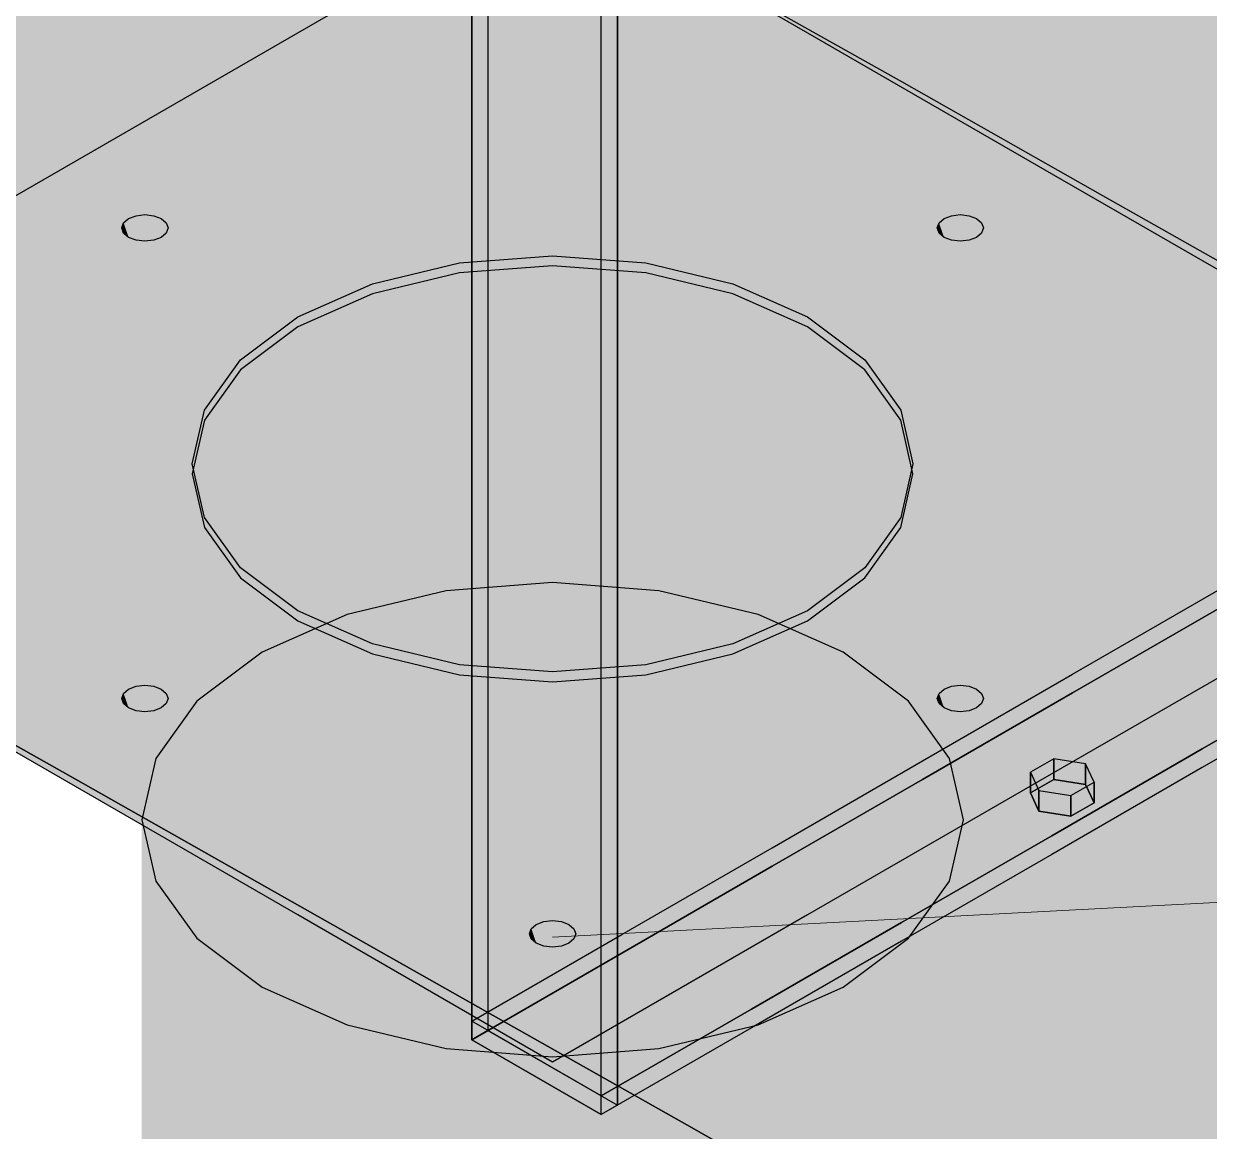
# Model space of a CAD drawing. Header units: metres. Extents: x 0 to 24.2, y -20 to 5.6.
# Drawn here: x 11.2007 to 11.4021, y 1.4119 to 1.6002 of the extents above; entities that cross this region are included whole.
import ezdxf

# ---------------------------------------------------------------- set-up
doc = ezdxf.new("R2010")
doc.units = ezdxf.units.M
doc.header["$LTSCALE"] = 0.25
doc.layers.add('ISO-ARISTAS', color=8, linetype='CONTINUOUS')
doc.layers.add('ISO-CONCRETO-SUP', color=254, linetype='CONTINUOUS', true_color=0xe8e8e8)
doc.layers.add('LLAMADAS', color=30, linetype='CONTINUOUS', lineweight=18)

msp = doc.modelspace()

# ---------------------------------------------------------------- linework, layer by layer
at = {"layer": 'ISO-ARISTAS', "color": 250}
for p, q in [((11.27955, 1.62847), (11.27955, 1.59999)), ((11.27955, 1.62847), (11.27955, 1.59999)), ((11.2768, 1.5984), (11.2768, 1.62688)), ((11.2768, 1.62688), (11.2768, 1.5984)), ((11.24725, 1.59871), (11.29055, 1.62371)), ((11.29055, 1.62371), (11.33385, 1.59871)), ((11.2988, 1.5857), (11.2988, 1.61418)), ((11.2988, 1.5857), (11.2988, 1.61418)), ((11.30155, 1.58729), (11.30155, 1.61577)), ((11.30155, 1.61577), (11.30155, 1.58729)), ((11.31562, 1.60973), (11.34981, 1.59039)), ((11.31562, 1.60973), (11.34981, 1.59039)), ((11.27955, 1.59999), (11.27955, 1.5715)), ((11.27955, 1.59999), (11.27955, 1.5715)), ((11.20395, 1.57371), (11.24725, 1.59871)), ((11.2768, 1.56992), (11.2768, 1.5984)), ((11.2768, 1.5984), (11.2768, 1.56992)), ((11.33385, 1.59871), (11.37715, 1.57371)), ((11.34981, 1.59039), (11.38399, 1.57104)), ((11.34981, 1.59039), (11.38399, 1.57104)), ((11.2988, 1.55722), (11.2988, 1.5857)), ((11.2988, 1.55722), (11.2988, 1.5857)), ((11.30155, 1.5588), (11.30155, 1.58729)), ((11.30155, 1.58729), (11.30155, 1.5588)), ((11.16065, 1.54871), (11.20395, 1.57371)), ((11.37715, 1.57371), (11.42046, 1.54871)), ((11.27955, 1.5715), (11.27955, 1.54302)), ((11.27955, 1.5715), (11.27955, 1.54302)), ((11.2768, 1.54143), (11.2768, 1.56992)), ((11.2768, 1.56992), (11.2768, 1.54143)), ((11.38399, 1.57104), (11.41818, 1.5517)), ((11.38399, 1.57104), (11.41818, 1.5517)), ((11.2185, 1.56711), (11.21977, 1.5676)), ((11.21977, 1.5676), (11.22127, 1.56778)), ((11.22127, 1.56778), (11.22277, 1.5676)), ((11.22277, 1.5676), (11.22404, 1.56711)), ((11.35706, 1.56711), (11.35833, 1.5676)), ((11.35833, 1.5676), (11.35983, 1.56778)), ((11.35983, 1.56778), (11.36133, 1.5676)), ((11.36133, 1.5676), (11.3626, 1.56711)), ((11.21735, 1.56551), (11.21765, 1.56638)), ((11.21765, 1.56465), (11.21735, 1.56551)), ((11.21765, 1.56638), (11.2185, 1.56711)), ((11.22404, 1.56711), (11.22489, 1.56638)), ((11.22489, 1.56638), (11.22519, 1.56551)), ((11.22519, 1.56551), (11.22489, 1.56465)), ((11.35591, 1.56551), (11.35621, 1.56638)), ((11.35621, 1.56465), (11.35591, 1.56551)), ((11.35621, 1.56638), (11.35706, 1.56711)), ((11.3626, 1.56711), (11.36345, 1.56638)), ((11.36345, 1.56638), (11.36375, 1.56551)), ((11.36375, 1.56551), (11.36345, 1.56465)), ((11.2185, 1.56391), (11.21765, 1.56465)), ((11.21977, 1.56342), (11.2185, 1.56391)), ((11.22404, 1.56391), (11.22277, 1.56342)), ((11.22489, 1.56465), (11.22404, 1.56391)), ((11.35706, 1.56391), (11.35621, 1.56465)), ((11.35833, 1.56342), (11.35706, 1.56391)), ((11.3626, 1.56391), (11.36133, 1.56342)), ((11.36345, 1.56465), (11.3626, 1.56391)), ((11.22127, 1.56325), (11.21977, 1.56342)), ((11.22277, 1.56342), (11.22127, 1.56325)), ((11.35983, 1.56325), (11.35833, 1.56342)), ((11.36133, 1.56342), (11.35983, 1.56325)), ((11.25993, 1.55603), (11.2747, 1.55956)), ((11.2747, 1.55956), (11.29055, 1.56077)), ((11.29055, 1.56077), (11.3064, 1.55956)), ((11.3064, 1.55956), (11.32117, 1.55603)), ((11.2747, 1.55786), (11.25993, 1.55433)), ((11.29055, 1.55907), (11.2747, 1.55786)), ((11.3064, 1.55786), (11.29055, 1.55907)), ((11.30155, 1.53032), (11.30155, 1.5588)), ((11.30155, 1.5588), (11.30155, 1.53032)), ((11.32117, 1.55433), (11.3064, 1.55786)), ((11.24725, 1.55041), (11.25993, 1.55603)), ((11.2988, 1.52873), (11.2988, 1.55722)), ((11.2988, 1.52873), (11.2988, 1.55722)), ((11.32117, 1.55603), (11.33385, 1.55041)), ((11.25993, 1.55433), (11.24725, 1.54871)), ((11.33385, 1.54871), (11.32117, 1.55433)), ((11.23752, 1.54309), (11.24725, 1.55041)), ((11.33385, 1.55041), (11.34358, 1.54309)), ((11.24725, 1.54871), (11.23752, 1.54139)), ((11.34358, 1.54139), (11.33385, 1.54871)), ((11.2314, 1.53456), (11.23752, 1.54309)), ((11.23752, 1.54139), (11.2314, 1.53286)), ((11.2768, 1.51295), (11.2768, 1.54143)), ((11.2768, 1.54143), (11.2768, 1.51295)), ((11.27955, 1.54302), (11.27955, 1.51454)), ((11.27955, 1.54302), (11.27955, 1.51454)), ((11.34358, 1.54309), (11.3497, 1.53456)), ((11.3497, 1.53286), (11.34358, 1.54139)), ((11.22931, 1.52541), (11.2314, 1.53456)), ((11.3497, 1.53456), (11.35179, 1.52541)), ((11.2314, 1.53286), (11.22931, 1.52371)), ((11.35179, 1.52371), (11.3497, 1.53286)), ((11.30155, 1.50184), (11.30155, 1.53032)), ((11.30155, 1.53032), (11.30155, 1.50184)), ((11.2988, 1.50025), (11.2988, 1.52873)), ((11.2988, 1.50025), (11.2988, 1.52873)), ((11.2314, 1.51626), (11.22931, 1.52541)), ((11.35179, 1.52541), (11.3497, 1.51626)), ((11.22931, 1.52371), (11.2314, 1.51456)), ((11.3497, 1.51456), (11.35179, 1.52371)), ((11.23752, 1.50773), (11.2314, 1.51626)), ((11.3497, 1.51626), (11.34358, 1.50773)), ((11.2314, 1.51456), (11.23752, 1.50603)), ((11.27955, 1.51454), (11.27955, 1.48605)), ((11.27955, 1.51454), (11.27955, 1.48605)), ((11.34358, 1.50603), (11.3497, 1.51456)), ((11.2768, 1.48447), (11.2768, 1.51295)), ((11.2768, 1.51295), (11.2768, 1.48447)), ((11.24725, 1.50041), (11.23752, 1.50773)), ((11.34358, 1.50773), (11.33385, 1.50041)), ((11.23752, 1.50603), (11.24725, 1.49871)), ((11.29055, 1.50522), (11.27248, 1.50384)), ((11.29055, 1.50522), (11.27248, 1.50384)), ((11.30862, 1.50384), (11.29055, 1.50522)), ((11.30862, 1.50384), (11.29055, 1.50522)), ((11.33385, 1.49871), (11.34358, 1.50603)), ((11.27248, 1.50384), (11.25565, 1.49982)), ((11.27248, 1.50384), (11.25565, 1.49982)), ((11.32546, 1.49982), (11.30862, 1.50384)), ((11.32546, 1.49982), (11.30862, 1.50384)), ((11.37892, 1.48963), (11.40445, 1.50437)), ((11.37892, 1.48963), (11.40445, 1.50437)), ((11.30155, 1.47335), (11.30155, 1.50184)), ((11.30155, 1.50184), (11.30155, 1.47335)), ((11.40445, 1.5012), (11.37892, 1.48646)), ((11.37892, 1.48646), (11.40445, 1.5012)), ((11.25565, 1.49982), (11.24119, 1.49341)), ((11.25565, 1.49982), (11.24119, 1.49341)), ((11.25993, 1.49479), (11.24725, 1.50041)), ((11.2988, 1.47177), (11.2988, 1.50025)), ((11.2988, 1.47177), (11.2988, 1.50025)), ((11.33385, 1.50041), (11.32117, 1.49479)), ((11.33992, 1.49341), (11.32546, 1.49982)), ((11.33992, 1.49341), (11.32546, 1.49982)), ((11.20395, 1.47371), (11.16065, 1.49871)), ((11.24725, 1.49871), (11.25993, 1.49309)), ((11.32117, 1.49309), (11.33385, 1.49871)), ((11.42046, 1.49871), (11.37715, 1.47371)), ((11.24119, 1.49341), (11.23009, 1.48507)), ((11.24119, 1.49341), (11.23009, 1.48507)), ((11.2747, 1.49126), (11.25993, 1.49479)), ((11.25993, 1.49309), (11.2747, 1.48956)), ((11.32117, 1.49479), (11.3064, 1.49126)), ((11.3064, 1.48956), (11.32117, 1.49309)), ((11.35101, 1.48507), (11.33992, 1.49341)), ((11.35101, 1.48507), (11.33992, 1.49341)), ((11.29055, 1.49006), (11.2747, 1.49126)), ((11.3064, 1.49126), (11.29055, 1.49006)), ((11.42645, 1.49167), (11.40092, 1.47693)), ((11.40092, 1.47693), (11.42645, 1.49167)), ((11.21079, 1.47104), (11.1766, 1.49039)), ((11.1766, 1.49039), (11.21079, 1.47104)), ((11.2747, 1.48956), (11.29055, 1.48836)), ((11.29055, 1.48836), (11.3064, 1.48956)), ((11.35339, 1.47489), (11.37892, 1.48963)), ((11.35339, 1.47489), (11.37892, 1.48963)), ((11.21765, 1.48638), (11.2185, 1.48711)), ((11.2185, 1.48711), (11.21977, 1.4876)), ((11.21977, 1.4876), (11.22127, 1.48778)), ((11.22127, 1.48778), (11.22277, 1.4876)), ((11.22277, 1.4876), (11.22404, 1.48711)), ((11.22404, 1.48711), (11.22489, 1.48638)), ((11.35621, 1.48638), (11.35706, 1.48711)), ((11.35706, 1.48711), (11.35833, 1.4876)), ((11.35833, 1.4876), (11.35983, 1.48778)), ((11.35983, 1.48778), (11.36133, 1.4876)), ((11.36133, 1.4876), (11.3626, 1.48711)), ((11.3626, 1.48711), (11.36345, 1.48638)), ((11.42645, 1.4885), (11.40092, 1.47376)), ((11.42645, 1.4885), (11.40092, 1.47376)), ((11.21735, 1.48551), (11.21765, 1.48638)), ((11.21765, 1.48465), (11.21735, 1.48551)), ((11.23009, 1.48507), (11.22312, 1.47534)), ((11.23009, 1.48507), (11.22312, 1.47534)), ((11.22489, 1.48638), (11.22519, 1.48551)), ((11.22519, 1.48551), (11.22489, 1.48465)), ((11.27955, 1.48605), (11.27955, 1.45757)), ((11.27955, 1.48605), (11.27955, 1.45757)), ((11.35798, 1.47534), (11.35101, 1.48507)), ((11.35798, 1.47534), (11.35101, 1.48507)), ((11.37892, 1.48646), (11.35339, 1.47172)), ((11.35339, 1.47172), (11.37892, 1.48646)), ((11.35591, 1.48551), (11.35621, 1.48638)), ((11.35621, 1.48465), (11.35591, 1.48551)), ((11.36345, 1.48638), (11.36375, 1.48551)), ((11.36375, 1.48551), (11.36345, 1.48465)), ((11.2185, 1.48391), (11.21765, 1.48465)), ((11.21977, 1.48342), (11.2185, 1.48391)), ((11.22127, 1.48325), (11.21977, 1.48342)), ((11.22277, 1.48342), (11.22127, 1.48325)), ((11.22404, 1.48391), (11.22277, 1.48342)), ((11.22489, 1.48465), (11.22404, 1.48391)), ((11.2768, 1.45598), (11.2768, 1.48447)), ((11.2768, 1.48447), (11.2768, 1.45598)), ((11.35706, 1.48391), (11.35621, 1.48465)), ((11.35833, 1.48342), (11.35706, 1.48391)), ((11.35983, 1.48325), (11.35833, 1.48342)), ((11.36133, 1.48342), (11.35983, 1.48325)), ((11.3626, 1.48391), (11.36133, 1.48342)), ((11.36345, 1.48465), (11.3626, 1.48391)), ((11.40092, 1.47693), (11.37539, 1.46219)), ((11.37539, 1.46219), (11.40092, 1.47693)), ((11.22312, 1.47534), (11.22074, 1.46491)), ((11.22312, 1.47534), (11.22074, 1.46491)), ((11.32786, 1.46015), (11.35339, 1.47489)), ((11.32786, 1.46015), (11.35339, 1.47489)), ((11.36036, 1.46491), (11.35798, 1.47534)), ((11.36036, 1.46491), (11.35798, 1.47534)), ((11.37571, 1.47525), (11.37176, 1.47297)), ((11.37571, 1.47525), (11.37176, 1.47297)), ((11.3811, 1.47442), (11.37571, 1.47525)), ((11.37571, 1.47525), (11.37571, 1.47175)), ((11.37571, 1.47175), (11.37571, 1.47525)), ((11.3811, 1.47442), (11.37571, 1.47525)), ((11.24725, 1.44871), (11.20395, 1.47371)), ((11.30155, 1.44487), (11.30155, 1.47335)), ((11.30155, 1.47335), (11.30155, 1.44487)), ((11.37715, 1.47371), (11.33385, 1.44871)), ((11.37176, 1.47297), (11.37176, 1.46947)), ((11.37176, 1.47297), (11.3732, 1.46986)), ((11.37176, 1.46947), (11.37176, 1.47297)), ((11.37176, 1.47297), (11.3732, 1.46986)), ((11.40092, 1.47376), (11.37539, 1.45902)), ((11.40092, 1.47376), (11.37539, 1.45902)), ((11.3811, 1.47092), (11.3811, 1.47442)), ((11.38255, 1.4713), (11.3811, 1.47442)), ((11.3811, 1.47442), (11.3811, 1.47092)), ((11.38255, 1.4713), (11.3811, 1.47442)), ((11.24497, 1.4517), (11.21079, 1.47104)), ((11.21079, 1.47104), (11.24497, 1.4517)), ((11.2988, 1.44328), (11.2988, 1.47177)), ((11.2988, 1.44328), (11.2988, 1.47177)), ((11.35339, 1.47172), (11.32786, 1.45698)), ((11.32786, 1.45698), (11.35339, 1.47172)), ((11.37176, 1.46947), (11.37571, 1.47175)), ((11.37571, 1.47175), (11.37176, 1.46947)), ((11.37571, 1.47175), (11.3811, 1.47092)), ((11.3811, 1.47092), (11.37571, 1.47175)), ((11.3786, 1.46902), (11.38255, 1.4713)), ((11.3786, 1.46902), (11.38255, 1.4713)), ((11.38255, 1.4678), (11.3811, 1.47092)), ((11.3811, 1.47092), (11.38255, 1.4678)), ((11.38255, 1.4678), (11.38255, 1.4713)), ((11.38255, 1.4713), (11.38255, 1.4678)), ((11.37176, 1.46947), (11.3732, 1.46636)), ((11.3732, 1.46636), (11.37176, 1.46947)), ((11.3732, 1.46986), (11.3732, 1.46636)), ((11.3732, 1.46986), (11.3786, 1.46902)), ((11.3732, 1.46986), (11.3786, 1.46902)), ((11.3732, 1.46636), (11.3732, 1.46986)), ((11.3786, 1.46552), (11.3786, 1.46902)), ((11.3786, 1.46902), (11.3786, 1.46552)), ((11.3786, 1.46552), (11.38255, 1.4678)), ((11.38255, 1.4678), (11.3786, 1.46552)), ((11.22074, 1.46491), (11.22312, 1.45448)), ((11.22074, 1.46491), (11.22312, 1.45448)), ((11.35798, 1.45448), (11.36036, 1.46491)), ((11.35798, 1.45448), (11.36036, 1.46491)), ((11.3732, 1.46636), (11.3786, 1.46552)), ((11.3786, 1.46552), (11.3732, 1.46636)), ((11.37539, 1.46219), (11.34986, 1.44745)), ((11.34986, 1.44745), (11.37539, 1.46219)), ((11.30233, 1.44541), (11.32786, 1.46015)), ((11.30233, 1.44541), (11.32786, 1.46015)), ((11.37539, 1.45902), (11.34986, 1.44428)), ((11.37539, 1.45902), (11.34986, 1.44428)), ((11.27955, 1.45757), (11.27955, 1.42909)), ((11.27955, 1.45757), (11.27955, 1.42909)), ((11.32786, 1.45698), (11.30233, 1.44224)), ((11.30233, 1.44224), (11.32786, 1.45698)), ((11.2768, 1.4275), (11.2768, 1.45598)), ((11.2768, 1.45598), (11.2768, 1.4275)), ((11.22312, 1.45448), (11.23009, 1.44476)), ((11.22312, 1.45448), (11.23009, 1.44476)), ((11.35101, 1.44476), (11.35798, 1.45448)), ((11.35101, 1.44476), (11.35798, 1.45448)), ((11.27916, 1.43236), (11.24497, 1.4517)), ((11.24497, 1.4517), (11.27916, 1.43236)), ((11.29055, 1.42371), (11.24725, 1.44871)), ((11.33385, 1.44871), (11.29055, 1.42371)), ((11.28693, 1.44638), (11.28778, 1.44711)), ((11.28778, 1.44711), (11.28905, 1.4476)), ((11.28905, 1.4476), (11.29055, 1.44778)), ((11.29055, 1.44778), (11.29205, 1.4476)), ((11.29205, 1.4476), (11.29332, 1.44711)), ((11.29332, 1.44711), (11.29417, 1.44638)), ((11.34986, 1.44745), (11.32433, 1.43271)), ((11.32433, 1.43271), (11.34986, 1.44745)), ((11.23009, 1.44476), (11.24119, 1.43641)), ((11.23009, 1.44476), (11.24119, 1.43641)), ((11.2768, 1.43068), (11.30233, 1.44541)), ((11.2768, 1.43068), (11.30233, 1.44541)), ((11.28663, 1.44551), (11.28693, 1.44638)), ((11.28693, 1.44465), (11.28663, 1.44551)), ((11.28778, 1.44391), (11.28693, 1.44465)), ((11.29417, 1.44465), (11.29332, 1.44391)), ((11.29417, 1.44638), (11.29447, 1.44551)), ((11.29447, 1.44551), (11.29417, 1.44465)), ((11.30155, 1.41639), (11.30155, 1.44487)), ((11.30155, 1.44487), (11.30155, 1.41639)), ((11.33992, 1.43641), (11.35101, 1.44476)), ((11.33992, 1.43641), (11.35101, 1.44476)), ((11.28905, 1.44342), (11.28778, 1.44391)), ((11.29055, 1.44325), (11.28905, 1.44342)), ((11.29205, 1.44342), (11.29055, 1.44325)), ((11.29332, 1.44391), (11.29205, 1.44342)), ((11.2988, 1.4148), (11.2988, 1.44328)), ((11.2988, 1.4148), (11.2988, 1.44328)), ((11.34986, 1.44428), (11.32433, 1.42954)), ((11.34986, 1.44428), (11.32433, 1.42954)), ((11.30233, 1.44224), (11.2768, 1.4275)), ((11.2768, 1.4275), (11.30233, 1.44224)), ((11.24119, 1.43641), (11.25565, 1.43001)), ((11.24119, 1.43641), (11.25565, 1.43001)), ((11.32546, 1.43001), (11.33992, 1.43641)), ((11.32546, 1.43001), (11.33992, 1.43641)), ((11.32433, 1.43271), (11.2988, 1.41798)), ((11.2988, 1.41798), (11.32433, 1.43271)), ((11.2768, 1.4275), (11.2768, 1.43068)), ((11.2988, 1.41798), (11.2768, 1.43068)), ((11.2988, 1.41798), (11.2768, 1.43068)), ((11.2768, 1.43068), (11.2768, 1.4275)), ((11.31334, 1.41302), (11.27916, 1.43236)), ((11.27916, 1.43236), (11.31334, 1.41302)), ((11.25565, 1.43001), (11.27248, 1.42598)), ((11.25565, 1.43001), (11.27248, 1.42598)), ((11.2768, 1.4275), (11.27955, 1.42909)), ((11.27955, 1.42909), (11.2768, 1.4275)), ((11.27955, 1.42909), (11.30155, 1.41639)), ((11.27955, 1.42909), (11.30155, 1.41639)), ((11.32433, 1.42954), (11.2988, 1.4148)), ((11.32433, 1.42954), (11.2988, 1.4148)), ((11.30862, 1.42598), (11.32546, 1.43001)), ((11.30862, 1.42598), (11.32546, 1.43001)), ((11.2988, 1.4148), (11.2768, 1.4275)), ((11.2768, 1.4275), (11.2988, 1.4148)), ((11.2988, 1.4148), (11.2768, 1.4275)), ((11.2768, 1.4275), (11.2988, 1.4148)), ((11.27248, 1.42598), (11.29055, 1.42461)), ((11.27248, 1.42598), (11.29055, 1.42461)), ((11.29055, 1.42461), (11.30862, 1.42598)), ((11.29055, 1.42461), (11.30862, 1.42598)), ((11.2988, 1.4148), (11.2988, 1.41798)), ((11.2988, 1.4148), (11.2988, 1.41798)), ((11.30155, 1.41639), (11.2988, 1.4148)), ((11.30155, 1.41639), (11.2988, 1.4148)), ((11.34753, 1.39368), (11.31334, 1.41302)), ((11.31334, 1.41302), (11.34753, 1.39368))]:
    msp.add_line(p, q, dxfattribs=at)
at = {"layer": 'ISO-CONCRETO-SUP', "true_color": 0xa2a7af}
for points in [[(11.21079, 1.6139), (11.24497, 1.59456), (11.21079, 1.64962), (11.24497, 1.63027)], [(11.27916, 1.61093), (11.31334, 1.59159), (11.27916, 1.64665), (11.31334, 1.6273)], [(11.31562, 1.60973), (11.34981, 1.59039), (11.31562, 1.64723), (11.34981, 1.62789)], [(11.38399, 1.60854), (11.41818, 1.5892), (11.38399, 1.64604), (11.41818, 1.6267)], [(11.34753, 1.60796), (11.38171, 1.58862), (11.34753, 1.64368), (11.38171, 1.62433)], [(11.1766, 1.59753), (11.21079, 1.57819), (11.1766, 1.63324), (11.21079, 1.6139)], [(11.24497, 1.59456), (11.27916, 1.57522), (11.24497, 1.63027), (11.27916, 1.61093)], [(11.31334, 1.59159), (11.34753, 1.57225), (11.31334, 1.6273), (11.34753, 1.60796)], [(11.34981, 1.59039), (11.38399, 1.57104), (11.34981, 1.62789), (11.38399, 1.60854)], [(11.38171, 1.58862), (11.4159, 1.56928), (11.38171, 1.62433), (11.4159, 1.60499)], [(11.21079, 1.57819), (11.24497, 1.55884), (11.21079, 1.6139), (11.24497, 1.59456)], [(11.27916, 1.57522), (11.31334, 1.55587), (11.27916, 1.61093), (11.31334, 1.59159)], [(11.34753, 1.57225), (11.38171, 1.5529), (11.34753, 1.60796), (11.38171, 1.58862)], [(11.38399, 1.57104), (11.41818, 1.5517), (11.38399, 1.60854), (11.41818, 1.5892)], [(11.1766, 1.56181), (11.21079, 1.54247), (11.1766, 1.59753), (11.21079, 1.57819)], [(11.24497, 1.55884), (11.27916, 1.5395), (11.24497, 1.59456), (11.27916, 1.57522)], [(11.31334, 1.55587), (11.34753, 1.53653), (11.31334, 1.59159), (11.34753, 1.57225)], [(11.38171, 1.5529), (11.4159, 1.53356), (11.38171, 1.58862), (11.4159, 1.56928)], [(11.21079, 1.54247), (11.24497, 1.52313), (11.21079, 1.57819), (11.24497, 1.55884)], [(11.27916, 1.5395), (11.31334, 1.52016), (11.27916, 1.57522), (11.31334, 1.55587)], [(11.34753, 1.53653), (11.38171, 1.51719), (11.34753, 1.57225), (11.38171, 1.5529)], [(11.1766, 1.5261), (11.21079, 1.50676), (11.1766, 1.56181), (11.21079, 1.54247)], [(11.24497, 1.52313), (11.27916, 1.50379), (11.24497, 1.55884), (11.27916, 1.5395)], [(11.31334, 1.52016), (11.34753, 1.50082), (11.31334, 1.55587), (11.34753, 1.53653)], [(11.38171, 1.51719), (11.4159, 1.49785), (11.38171, 1.5529), (11.4159, 1.53356)], [(11.21079, 1.50676), (11.24497, 1.48742), (11.21079, 1.54247), (11.24497, 1.52313)], [(11.27916, 1.50379), (11.31334, 1.48445), (11.27916, 1.5395), (11.31334, 1.52016)], [(11.34753, 1.50082), (11.38171, 1.48148), (11.34753, 1.53653), (11.38171, 1.51719)], [(11.1766, 1.49039), (11.21079, 1.47104), (11.1766, 1.5261), (11.21079, 1.50676)], [(11.24497, 1.48742), (11.27916, 1.46807), (11.24497, 1.52313), (11.27916, 1.50379)], [(11.31334, 1.48445), (11.34753, 1.4651), (11.31334, 1.52016), (11.34753, 1.50082)], [(11.38171, 1.48148), (11.4159, 1.46213), (11.38171, 1.51719), (11.4159, 1.49785)], [(11.21079, 1.47104), (11.24497, 1.4517), (11.21079, 1.50676), (11.24497, 1.48742)], [(11.27916, 1.46807), (11.31334, 1.44873), (11.27916, 1.50379), (11.31334, 1.48445)], [(11.34753, 1.4651), (11.38171, 1.44576), (11.34753, 1.50082), (11.38171, 1.48148)], [(11.24497, 1.4517), (11.27916, 1.43236), (11.24497, 1.48742), (11.27916, 1.46807)], [(11.31334, 1.44873), (11.34753, 1.42939), (11.31334, 1.48445), (11.34753, 1.4651)], [(11.38171, 1.44576), (11.4159, 1.42642), (11.38171, 1.48148), (11.4159, 1.46213)], [(11.27916, 1.43236), (11.31334, 1.41302), (11.27916, 1.46807), (11.31334, 1.44873)], [(11.34753, 1.42939), (11.38171, 1.41005), (11.34753, 1.4651), (11.38171, 1.44576)], [(11.31334, 1.41302), (11.34753, 1.39368), (11.31334, 1.44873), (11.34753, 1.42939)], [(11.38171, 1.41005), (11.4159, 1.39071), (11.38171, 1.44576), (11.4159, 1.42642)], [(11.34753, 1.39368), (11.38171, 1.37433), (11.34753, 1.42939), (11.38171, 1.41005)]]:
    msp.add_solid(points, dxfattribs=at)
at = {"layer": 'ISO-CONCRETO-SUP', "true_color": 0xb3b9c1}
for points in [[(11.21261, 1.62841), (11.24679, 1.60907), (11.17797, 1.60841), (11.21215, 1.58907)], [(11.28144, 1.62907), (11.31562, 1.60973), (11.24679, 1.60907), (11.28098, 1.58973)], [(11.17797, 1.60841), (11.21215, 1.58907), (11.14333, 1.58841), (11.17751, 1.56907)], [(11.24679, 1.60907), (11.28098, 1.58973), (11.21215, 1.58907), (11.24634, 1.56973)], [(11.31562, 1.60973), (11.34981, 1.59039), (11.28098, 1.58973), (11.31516, 1.57039)], [(11.28098, 1.58973), (11.31516, 1.57039), (11.24634, 1.56973), (11.28052, 1.55039)], [(11.34981, 1.59039), (11.38399, 1.57104), (11.31516, 1.57039), (11.34935, 1.55104)], [(11.21215, 1.58907), (11.24634, 1.56973), (11.17751, 1.56907), (11.2117, 1.54973)], [(11.24634, 1.56973), (11.28052, 1.55039), (11.2117, 1.54973), (11.24588, 1.53039)], [(11.31516, 1.57039), (11.34935, 1.55104), (11.28052, 1.55039), (11.31471, 1.53104)], [(11.38399, 1.57104), (11.41818, 1.5517), (11.34935, 1.55104), (11.38354, 1.5317)], [(11.17751, 1.56907), (11.2117, 1.54973), (11.14287, 1.54907), (11.17706, 1.52973)], [(11.41818, 1.5517), (11.45236, 1.53236), (11.38354, 1.5317), (11.41772, 1.51236)], [(11.2117, 1.54973), (11.24588, 1.53039), (11.17706, 1.52973), (11.21124, 1.51039)], [(11.28052, 1.55039), (11.31471, 1.53104), (11.24588, 1.53039), (11.28007, 1.51104)], [(11.34935, 1.55104), (11.38354, 1.5317), (11.31471, 1.53104), (11.34889, 1.5117)], [(11.38354, 1.5317), (11.41772, 1.51236), (11.34889, 1.5117), (11.38308, 1.49236)], [(11.17706, 1.52973), (11.21124, 1.51039), (11.14242, 1.50973), (11.1766, 1.49039)], [(11.24588, 1.53039), (11.28007, 1.51104), (11.21124, 1.51039), (11.24543, 1.49104)], [(11.31471, 1.53104), (11.34889, 1.5117), (11.28007, 1.51104), (11.31425, 1.4917)], [(11.28007, 1.51104), (11.31425, 1.4917), (11.24543, 1.49104), (11.27961, 1.4717)], [(11.34889, 1.5117), (11.38308, 1.49236), (11.31425, 1.4917), (11.34844, 1.47236)], [(11.41772, 1.51236), (11.45191, 1.49302), (11.38308, 1.49236), (11.41726, 1.47302)], [(11.21124, 1.51039), (11.24543, 1.49104), (11.1766, 1.49039), (11.21079, 1.47104)], [(11.24543, 1.49104), (11.27961, 1.4717), (11.21079, 1.47104), (11.24497, 1.4517)], [(11.31425, 1.4917), (11.34844, 1.47236), (11.27961, 1.4717), (11.3138, 1.45236)], [(11.38308, 1.49236), (11.41726, 1.47302), (11.34844, 1.47236), (11.38262, 1.45302)], [(11.41726, 1.47302), (11.45145, 1.45368), (11.38262, 1.45302), (11.41681, 1.43368)], [(11.27961, 1.4717), (11.3138, 1.45236), (11.24497, 1.4517), (11.27916, 1.43236)], [(11.34844, 1.47236), (11.38262, 1.45302), (11.3138, 1.45236), (11.34798, 1.43302)], [(11.38262, 1.45302), (11.41681, 1.43368), (11.34798, 1.43302), (11.38217, 1.41368)], [(11.3138, 1.45236), (11.34798, 1.43302), (11.27916, 1.43236), (11.31334, 1.41302)], [(11.34798, 1.43302), (11.38217, 1.41368), (11.31334, 1.41302), (11.34753, 1.39368)], [(11.41681, 1.43368), (11.45099, 1.41433), (11.38217, 1.41368), (11.41635, 1.39433)], [(11.38217, 1.41368), (11.41635, 1.39433), (11.34753, 1.39368), (11.38171, 1.37433)]]:
    msp.add_solid(points, dxfattribs=at)
at = {"layer": 'ISO-CONCRETO-SUP', "true_color": 0x6a7481}
for points in [[(11.27955, 1.59999), (11.2768, 1.5984), (11.27955, 1.62847), (11.2768, 1.62688)], [(11.30155, 1.58729), (11.2988, 1.5857), (11.30155, 1.61577), (11.2988, 1.61418)], [(11.27955, 1.5715), (11.2768, 1.56992), (11.27955, 1.59999), (11.2768, 1.5984)], [(11.30155, 1.5588), (11.2988, 1.55722), (11.30155, 1.58729), (11.2988, 1.5857)], [(11.27955, 1.54302), (11.2768, 1.54143), (11.27955, 1.5715), (11.2768, 1.56992)], [(11.30155, 1.53032), (11.2988, 1.52873), (11.30155, 1.5588), (11.2988, 1.55722)], [(11.27955, 1.51454), (11.2768, 1.51295), (11.27955, 1.54302), (11.2768, 1.54143)], [(11.30155, 1.50184), (11.2988, 1.50025), (11.30155, 1.53032), (11.2988, 1.52873)], [(11.27955, 1.48605), (11.2768, 1.48447), (11.27955, 1.51454), (11.2768, 1.51295)], [(11.40445, 1.5012), (11.37892, 1.48646), (11.40445, 1.50437), (11.37892, 1.48963)], [(11.30155, 1.47335), (11.2988, 1.47177), (11.30155, 1.50184), (11.2988, 1.50025)], [(11.42645, 1.4885), (11.40092, 1.47376), (11.42645, 1.49167), (11.40092, 1.47693)], [(11.37892, 1.48646), (11.35339, 1.47172), (11.37892, 1.48963), (11.35339, 1.47489)], [(11.27955, 1.45757), (11.2768, 1.45598), (11.27955, 1.48605), (11.2768, 1.48447)], [(11.40092, 1.47376), (11.37539, 1.45902), (11.40092, 1.47693), (11.37539, 1.46219)], [(11.35339, 1.47172), (11.32786, 1.45698), (11.35339, 1.47489), (11.32786, 1.46015)], [(11.30155, 1.44487), (11.2988, 1.44328), (11.30155, 1.47335), (11.2988, 1.47177)], [(11.37539, 1.45902), (11.34986, 1.44428), (11.37539, 1.46219), (11.34986, 1.44745)], [(11.32786, 1.45698), (11.30233, 1.44224), (11.32786, 1.46015), (11.30233, 1.44541)], [(11.27955, 1.42909), (11.2768, 1.4275), (11.27955, 1.45757), (11.2768, 1.45598)], [(11.34986, 1.44428), (11.32433, 1.42954), (11.34986, 1.44745), (11.32433, 1.43271)], [(11.30233, 1.44224), (11.2768, 1.4275), (11.30233, 1.44541), (11.2768, 1.43068)], [(11.30155, 1.41639), (11.2988, 1.4148), (11.30155, 1.44487), (11.2988, 1.44328)], [(11.32433, 1.42954), (11.2988, 1.4148), (11.32433, 1.43271), (11.2988, 1.41798)]]:
    msp.add_solid(points, dxfattribs=at)
at = {"layer": 'ISO-CONCRETO-SUP', "true_color": 0x768190}
for points in [[(11.27955, 1.59999), (11.30155, 1.58729), (11.27955, 1.62847), (11.30155, 1.61577)], [(11.2768, 1.5984), (11.2988, 1.5857), (11.2768, 1.62688), (11.2988, 1.61418)], [(11.27955, 1.5715), (11.30155, 1.5588), (11.27955, 1.59999), (11.30155, 1.58729)], [(11.2768, 1.56992), (11.2988, 1.55722), (11.2768, 1.5984), (11.2988, 1.5857)], [(11.27955, 1.54302), (11.30155, 1.53032), (11.27955, 1.5715), (11.30155, 1.5588)], [(11.2768, 1.54143), (11.2988, 1.52873), (11.2768, 1.56992), (11.2988, 1.55722)], [(11.2768, 1.51295), (11.2988, 1.50025), (11.2768, 1.54143), (11.2988, 1.52873)], [(11.27955, 1.51454), (11.30155, 1.50184), (11.27955, 1.54302), (11.30155, 1.53032)], [(11.27955, 1.48605), (11.30155, 1.47335), (11.27955, 1.51454), (11.30155, 1.50184)], [(11.2768, 1.48447), (11.2988, 1.47177), (11.2768, 1.51295), (11.2988, 1.50025)], [(11.27955, 1.45757), (11.30155, 1.44487), (11.27955, 1.48605), (11.30155, 1.47335)], [(11.2768, 1.45598), (11.2988, 1.44328), (11.2768, 1.48447), (11.2988, 1.47177)], [(11.27955, 1.42909), (11.30155, 1.41639), (11.27955, 1.45757), (11.30155, 1.44487)], [(11.2768, 1.4275), (11.2988, 1.4148), (11.2768, 1.45598), (11.2988, 1.44328)], [(11.2768, 1.4275), (11.2988, 1.4148), (11.2768, 1.43068), (11.2988, 1.41798)]]:
    msp.add_solid(points, dxfattribs=at)
at = {"layer": 'ISO-CONCRETO-SUP', "true_color": 0xb3bac2}
for points in [[(11.29055, 1.62371), (11.33385, 1.59871), (11.24725, 1.59871), (11.29055, 1.57371)], [(11.24725, 1.59871), (11.29055, 1.57371), (11.20395, 1.57371), (11.24725, 1.54871)], [(11.33385, 1.59871), (11.37715, 1.57371), (11.29055, 1.57371), (11.33385, 1.54871)], [(11.20395, 1.57371), (11.24725, 1.54871), (11.16065, 1.54871), (11.20395, 1.52371)], [(11.29055, 1.57371), (11.33385, 1.54871), (11.24725, 1.54871), (11.29055, 1.52371)], [(11.37715, 1.57371), (11.42046, 1.54871), (11.33385, 1.54871), (11.37715, 1.52371)], [(11.16065, 1.54871), (11.20395, 1.52371), (11.11735, 1.52371), (11.16065, 1.49871)], [(11.24725, 1.54871), (11.29055, 1.52371), (11.20395, 1.52371), (11.24725, 1.49871)], [(11.33385, 1.54871), (11.37715, 1.52371), (11.29055, 1.52371), (11.33385, 1.49871)], [(11.42046, 1.54871), (11.46376, 1.52371), (11.37715, 1.52371), (11.42046, 1.49871)], [(11.20395, 1.52371), (11.24725, 1.49871), (11.16065, 1.49871), (11.20395, 1.47371)], [(11.29055, 1.52371), (11.33385, 1.49871), (11.24725, 1.49871), (11.29055, 1.47371)], [(11.37715, 1.52371), (11.42046, 1.49871), (11.33385, 1.49871), (11.37715, 1.47371)], [(11.24725, 1.49871), (11.29055, 1.47371), (11.20395, 1.47371), (11.24725, 1.44871)], [(11.33385, 1.49871), (11.37715, 1.47371), (11.29055, 1.47371), (11.33385, 1.44871)], [(11.29055, 1.47371), (11.33385, 1.44871), (11.24725, 1.44871), (11.29055, 1.42371)]]:
    msp.add_solid(points, dxfattribs=at)
at = {"layer": 'ISO-CONCRETO-SUP', "true_color": 0x6b6d73}
for points in [[(11.2185, 1.56391), (11.21977, 1.5676), (11.22127, 1.56778)], [(11.2185, 1.56391), (11.22127, 1.56778), (11.22277, 1.5676)], [(11.2185, 1.56391), (11.2185, 1.56711), (11.21977, 1.5676)], [(11.2185, 1.56391), (11.22277, 1.5676), (11.22404, 1.56711)], [(11.35706, 1.56391), (11.35833, 1.5676), (11.35983, 1.56778)], [(11.35706, 1.56391), (11.35983, 1.56778), (11.36133, 1.5676)], [(11.35706, 1.56391), (11.35706, 1.56711), (11.35833, 1.5676)], [(11.35706, 1.56391), (11.36133, 1.5676), (11.3626, 1.56711)], [(11.2185, 1.56391), (11.21735, 1.56551), (11.21765, 1.56638)], [(11.2185, 1.56391), (11.21765, 1.56465), (11.21735, 1.56551)], [(11.2185, 1.56391), (11.21765, 1.56638), (11.2185, 1.56711)], [(11.2185, 1.56391), (11.22404, 1.56711), (11.22489, 1.56638)], [(11.2185, 1.56391), (11.22489, 1.56638), (11.22519, 1.56551)], [(11.2185, 1.56391), (11.22519, 1.56551), (11.22489, 1.56465)], [(11.35706, 1.56391), (11.35591, 1.56551), (11.35621, 1.56638)], [(11.35706, 1.56391), (11.35621, 1.56465), (11.35591, 1.56551)], [(11.35706, 1.56391), (11.35621, 1.56638), (11.35706, 1.56711)], [(11.35706, 1.56391), (11.3626, 1.56711), (11.36345, 1.56638)], [(11.35706, 1.56391), (11.36345, 1.56638), (11.36375, 1.56551)], [(11.35706, 1.56391), (11.36375, 1.56551), (11.36345, 1.56465)], [(11.2185, 1.56391), (11.22489, 1.56465), (11.22404, 1.56391)], [(11.2185, 1.56391), (11.22404, 1.56391), (11.22277, 1.56342)], [(11.2185, 1.56391), (11.22277, 1.56342), (11.22127, 1.56325)], [(11.2185, 1.56391), (11.22127, 1.56325), (11.21977, 1.56342)], [(11.35706, 1.56391), (11.36345, 1.56465), (11.3626, 1.56391)], [(11.35706, 1.56391), (11.3626, 1.56391), (11.36133, 1.56342)], [(11.35706, 1.56391), (11.36133, 1.56342), (11.35983, 1.56325)], [(11.35706, 1.56391), (11.35983, 1.56325), (11.35833, 1.56342)], [(11.2185, 1.48391), (11.21765, 1.48638), (11.2185, 1.48711)], [(11.2185, 1.48391), (11.21977, 1.4876), (11.22127, 1.48778)], [(11.2185, 1.48391), (11.22127, 1.48778), (11.22277, 1.4876)], [(11.2185, 1.48391), (11.2185, 1.48711), (11.21977, 1.4876)], [(11.2185, 1.48391), (11.22277, 1.4876), (11.22404, 1.48711)], [(11.2185, 1.48391), (11.22404, 1.48711), (11.22489, 1.48638)], [(11.35706, 1.48391), (11.35621, 1.48638), (11.35706, 1.48711)], [(11.35706, 1.48391), (11.35833, 1.4876), (11.35983, 1.48778)], [(11.35706, 1.48391), (11.35983, 1.48778), (11.36133, 1.4876)], [(11.35706, 1.48391), (11.35706, 1.48711), (11.35833, 1.4876)], [(11.35706, 1.48391), (11.36133, 1.4876), (11.3626, 1.48711)], [(11.35706, 1.48391), (11.3626, 1.48711), (11.36345, 1.48638)], [(11.2185, 1.48391), (11.21735, 1.48551), (11.21765, 1.48638)], [(11.2185, 1.48391), (11.21765, 1.48465), (11.21735, 1.48551)], [(11.2185, 1.48391), (11.22489, 1.48638), (11.22519, 1.48551)], [(11.2185, 1.48391), (11.22519, 1.48551), (11.22489, 1.48465)], [(11.35706, 1.48391), (11.35591, 1.48551), (11.35621, 1.48638)], [(11.35706, 1.48391), (11.35621, 1.48465), (11.35591, 1.48551)], [(11.35706, 1.48391), (11.36345, 1.48638), (11.36375, 1.48551)], [(11.35706, 1.48391), (11.36375, 1.48551), (11.36345, 1.48465)], [(11.2185, 1.48391), (11.22489, 1.48465), (11.22404, 1.48391)], [(11.2185, 1.48391), (11.22404, 1.48391), (11.22277, 1.48342)], [(11.2185, 1.48391), (11.22277, 1.48342), (11.22127, 1.48325)], [(11.2185, 1.48391), (11.22127, 1.48325), (11.21977, 1.48342)], [(11.35706, 1.48391), (11.36345, 1.48465), (11.3626, 1.48391)], [(11.35706, 1.48391), (11.3626, 1.48391), (11.36133, 1.48342)], [(11.35706, 1.48391), (11.36133, 1.48342), (11.35983, 1.48325)], [(11.35706, 1.48391), (11.35983, 1.48325), (11.35833, 1.48342)], [(11.28778, 1.44391), (11.28693, 1.44638), (11.28778, 1.44711)], [(11.28778, 1.44391), (11.28905, 1.4476), (11.29055, 1.44778)], [(11.28778, 1.44391), (11.29055, 1.44778), (11.29205, 1.4476)], [(11.28778, 1.44391), (11.28778, 1.44711), (11.28905, 1.4476)], [(11.28778, 1.44391), (11.29205, 1.4476), (11.29332, 1.44711)], [(11.28778, 1.44391), (11.29332, 1.44711), (11.29417, 1.44638)], [(11.28778, 1.44391), (11.28663, 1.44551), (11.28693, 1.44638)], [(11.28778, 1.44391), (11.28693, 1.44465), (11.28663, 1.44551)], [(11.28778, 1.44391), (11.29417, 1.44638), (11.29447, 1.44551)], [(11.28778, 1.44391), (11.29447, 1.44551), (11.29417, 1.44465)], [(11.28778, 1.44391), (11.29417, 1.44465), (11.29332, 1.44391)], [(11.28778, 1.44391), (11.29332, 1.44391), (11.29205, 1.44342)], [(11.28778, 1.44391), (11.29205, 1.44342), (11.29055, 1.44325)], [(11.28778, 1.44391), (11.29055, 1.44325), (11.28905, 1.44342)]]:
    msp.add_solid(points, dxfattribs=at)
at = {"layer": 'ISO-CONCRETO-SUP', "true_color": 0x3e4247}
for points in [[(11.24725, 1.50041), (11.2747, 1.55956), (11.29055, 1.56077)], [(11.24725, 1.50041), (11.29055, 1.56077), (11.3064, 1.55956)], [(11.24725, 1.50041), (11.25993, 1.55603), (11.2747, 1.55956)], [(11.24725, 1.50041), (11.3064, 1.55956), (11.32117, 1.55603)], [(11.24725, 1.50041), (11.24725, 1.55041), (11.25993, 1.55603)], [(11.24725, 1.50041), (11.32117, 1.55603), (11.33385, 1.55041)], [(11.24725, 1.50041), (11.23752, 1.54309), (11.24725, 1.55041)], [(11.24725, 1.50041), (11.33385, 1.55041), (11.34358, 1.54309)], [(11.24725, 1.50041), (11.2314, 1.53456), (11.23752, 1.54309)], [(11.24725, 1.50041), (11.34358, 1.54309), (11.3497, 1.53456)], [(11.24725, 1.50041), (11.22931, 1.52541), (11.2314, 1.53456)], [(11.24725, 1.50041), (11.3497, 1.53456), (11.35179, 1.52541)], [(11.24725, 1.50041), (11.2314, 1.51626), (11.22931, 1.52541)], [(11.24725, 1.50041), (11.35179, 1.52541), (11.3497, 1.51626)], [(11.24725, 1.50041), (11.23752, 1.50773), (11.2314, 1.51626)], [(11.24725, 1.50041), (11.3497, 1.51626), (11.34358, 1.50773)], [(11.24725, 1.50041), (11.34358, 1.50773), (11.33385, 1.50041)], [(11.24725, 1.50041), (11.33385, 1.50041), (11.32117, 1.49479)], [(11.24725, 1.50041), (11.32117, 1.49479), (11.3064, 1.49126)], [(11.24725, 1.50041), (11.3064, 1.49126), (11.29055, 1.49006)], [(11.24725, 1.50041), (11.29055, 1.49006), (11.2747, 1.49126)], [(11.24725, 1.50041), (11.2747, 1.49126), (11.25993, 1.49479)]]:
    msp.add_solid(points, dxfattribs=at)
at = {"layer": 'ISO-CONCRETO-SUP', "true_color": 0xa0a6ad}
for points in [[(11.2747, 1.55786), (11.25993, 1.55433), (11.2747, 1.50826), (11.25993, 1.50473)], [(11.2747, 1.50826), (11.25993, 1.50473), (11.2747, 1.45866), (11.25993, 1.45513)], [(11.3064, 1.48956), (11.32117, 1.49309), (11.3064, 1.43996), (11.32117, 1.44349)], [(11.2747, 1.45866), (11.25993, 1.45513), (11.2747, 1.40906), (11.25993, 1.40553)], [(11.3064, 1.43996), (11.32117, 1.44349), (11.3064, 1.39036), (11.32117, 1.39389)]]:
    msp.add_solid(points, dxfattribs=at)
at = {"layer": 'ISO-CONCRETO-SUP', "true_color": 0xa7adb4}
for points in [[(11.29055, 1.55907), (11.2747, 1.55786), (11.29055, 1.50947), (11.2747, 1.50826)], [(11.29055, 1.50947), (11.2747, 1.50826), (11.29055, 1.45987), (11.2747, 1.45866)], [(11.29055, 1.48836), (11.3064, 1.48956), (11.29055, 1.43876), (11.3064, 1.43996)], [(11.29055, 1.45987), (11.2747, 1.45866), (11.29055, 1.41027), (11.2747, 1.40906)], [(11.29055, 1.43876), (11.3064, 1.43996), (11.29055, 1.38916), (11.3064, 1.39036)]]:
    msp.add_solid(points, dxfattribs=at)
at = {"layer": 'ISO-CONCRETO-SUP', "true_color": 0xaab0b8}
for points in [[(11.3064, 1.55786), (11.29055, 1.55907), (11.3064, 1.50826), (11.29055, 1.50947)], [(11.3064, 1.50826), (11.29055, 1.50947), (11.3064, 1.45866), (11.29055, 1.45987)], [(11.2747, 1.48956), (11.29055, 1.48836), (11.2747, 1.43996), (11.29055, 1.43876)], [(11.3064, 1.45866), (11.29055, 1.45987), (11.3064, 1.40906), (11.29055, 1.41027)], [(11.2747, 1.43996), (11.29055, 1.43876), (11.2747, 1.39036), (11.29055, 1.38916)]]:
    msp.add_solid(points, dxfattribs=at)
at = {"layer": 'ISO-CONCRETO-SUP', "true_color": 0xa9afb7}
for points in [[(11.32117, 1.55433), (11.3064, 1.55786), (11.32117, 1.50473), (11.3064, 1.50826)], [(11.32117, 1.50473), (11.3064, 1.50826), (11.32117, 1.45513), (11.3064, 1.45866)], [(11.25993, 1.49309), (11.2747, 1.48956), (11.25993, 1.44349), (11.2747, 1.43996)], [(11.32117, 1.45513), (11.3064, 1.45866), (11.32117, 1.40553), (11.3064, 1.40906)], [(11.25993, 1.44349), (11.2747, 1.43996), (11.25993, 1.39389), (11.2747, 1.39036)]]:
    msp.add_solid(points, dxfattribs=at)
at = {"layer": 'ISO-CONCRETO-SUP', "true_color": 0x979ca3}
for points in [[(11.25993, 1.55433), (11.24725, 1.54871), (11.25993, 1.50473), (11.24725, 1.49911)], [(11.25993, 1.50473), (11.24725, 1.49911), (11.25993, 1.45513), (11.24725, 1.44951)], [(11.32117, 1.49309), (11.33385, 1.49871), (11.32117, 1.44349), (11.33385, 1.44911)], [(11.25993, 1.45513), (11.24725, 1.44951), (11.25993, 1.40553), (11.24725, 1.39991)], [(11.32117, 1.44349), (11.33385, 1.44911), (11.32117, 1.39389), (11.33385, 1.39951)]]:
    msp.add_solid(points, dxfattribs=at)
at = {"layer": 'ISO-CONCRETO-SUP', "true_color": 0xa5abb2}
for points in [[(11.33385, 1.54871), (11.32117, 1.55433), (11.33385, 1.49911), (11.32117, 1.50473)], [(11.33385, 1.49911), (11.32117, 1.50473), (11.33385, 1.44951), (11.32117, 1.45513)], [(11.24725, 1.49871), (11.25993, 1.49309), (11.24725, 1.44911), (11.25993, 1.44349)], [(11.33385, 1.44951), (11.32117, 1.45513), (11.33385, 1.39991), (11.32117, 1.40553)], [(11.24725, 1.44911), (11.25993, 1.44349), (11.24725, 1.39951), (11.25993, 1.39389)]]:
    msp.add_solid(points, dxfattribs=at)
at = {"layer": 'ISO-CONCRETO-SUP', "true_color": 0x8b8f96}
for points in [[(11.24725, 1.54871), (11.23752, 1.54139), (11.24725, 1.49911), (11.23752, 1.49179)], [(11.33385, 1.49871), (11.34358, 1.50603), (11.33385, 1.44911), (11.34358, 1.45643)], [(11.24725, 1.49911), (11.23752, 1.49179), (11.24725, 1.44951), (11.23752, 1.44219)], [(11.33385, 1.44911), (11.34358, 1.45643), (11.33385, 1.39951), (11.34358, 1.40683)], [(11.24725, 1.44951), (11.23752, 1.44219), (11.24725, 1.39991), (11.23752, 1.39259)]]:
    msp.add_solid(points, dxfattribs=at)
at = {"layer": 'ISO-CONCRETO-SUP', "true_color": 0x9da3aa}
for points in [[(11.34358, 1.54139), (11.33385, 1.54871), (11.34358, 1.49179), (11.33385, 1.49911)], [(11.23752, 1.50603), (11.24725, 1.49871), (11.23752, 1.45643), (11.24725, 1.44911)], [(11.34358, 1.49179), (11.33385, 1.49911), (11.34358, 1.44219), (11.33385, 1.44951)], [(11.23752, 1.45643), (11.24725, 1.44911), (11.23752, 1.40683), (11.24725, 1.39951)], [(11.34358, 1.44219), (11.33385, 1.44951), (11.34358, 1.39259), (11.33385, 1.39991)]]:
    msp.add_solid(points, dxfattribs=at)
at = {"layer": 'ISO-CONCRETO-SUP', "true_color": 0x7d8187}
for points in [[(11.23752, 1.54139), (11.2314, 1.53286), (11.23752, 1.49179), (11.2314, 1.48326)], [(11.34358, 1.50603), (11.3497, 1.51456), (11.34358, 1.45643), (11.3497, 1.46496)], [(11.23752, 1.49179), (11.2314, 1.48326), (11.23752, 1.44219), (11.2314, 1.43366)], [(11.34358, 1.45643), (11.3497, 1.46496), (11.34358, 1.40683), (11.3497, 1.41536)], [(11.23752, 1.44219), (11.2314, 1.43366), (11.23752, 1.39259), (11.2314, 1.38406)], [(11.34358, 1.40683), (11.3497, 1.41536), (11.34358, 1.35723), (11.3497, 1.36576)]]:
    msp.add_solid(points, dxfattribs=at)
at = {"layer": 'ISO-CONCRETO-SUP', "true_color": 0x93989f}
for points in [[(11.3497, 1.53286), (11.34358, 1.54139), (11.3497, 1.48326), (11.34358, 1.49179)], [(11.2314, 1.51456), (11.23752, 1.50603), (11.2314, 1.46496), (11.23752, 1.45643)], [(11.3497, 1.48326), (11.34358, 1.49179), (11.3497, 1.43366), (11.34358, 1.44219)], [(11.2314, 1.46496), (11.23752, 1.45643), (11.2314, 1.41536), (11.23752, 1.40683)], [(11.3497, 1.43366), (11.34358, 1.44219), (11.3497, 1.38406), (11.34358, 1.39259)], [(11.2314, 1.41536), (11.23752, 1.40683), (11.2314, 1.36576), (11.23752, 1.35723)]]:
    msp.add_solid(points, dxfattribs=at)
at = {"layer": 'ISO-CONCRETO-SUP', "true_color": 0x73787d}
for points in [[(11.2314, 1.53286), (11.22931, 1.52371), (11.2314, 1.48326), (11.22931, 1.47411)], [(11.3497, 1.51456), (11.35179, 1.52371), (11.3497, 1.46496), (11.35179, 1.47411)], [(11.2314, 1.48326), (11.22931, 1.47411), (11.2314, 1.43366), (11.22931, 1.42451)], [(11.3497, 1.46496), (11.35179, 1.47411), (11.3497, 1.41536), (11.35179, 1.42451)], [(11.2314, 1.43366), (11.22931, 1.42451), (11.2314, 1.38406), (11.22931, 1.37491)], [(11.3497, 1.41536), (11.35179, 1.42451), (11.3497, 1.36576), (11.35179, 1.37491)]]:
    msp.add_solid(points, dxfattribs=at)
at = {"layer": 'ISO-CONCRETO-SUP', "true_color": 0x868b91}
for points in [[(11.35179, 1.52371), (11.3497, 1.53286), (11.35179, 1.47411), (11.3497, 1.48326)], [(11.22931, 1.52371), (11.2314, 1.51456), (11.22931, 1.47411), (11.2314, 1.46496)], [(11.35179, 1.47411), (11.3497, 1.48326), (11.35179, 1.42451), (11.3497, 1.43366)], [(11.22931, 1.47411), (11.2314, 1.46496), (11.22931, 1.42451), (11.2314, 1.41536)], [(11.35179, 1.42451), (11.3497, 1.43366), (11.35179, 1.37491), (11.3497, 1.38406)], [(11.22931, 1.42451), (11.2314, 1.41536), (11.22931, 1.37491), (11.2314, 1.36576)]]:
    msp.add_solid(points, dxfattribs=at)
at = {"layer": 'ISO-CONCRETO-SUP', "true_color": 0x96b3cd}
for points in [[(11.29055, 1.50522), (11.27248, 1.50384), (11.29055, 1.45022), (11.27248, 1.44884)], [(11.29055, 1.45022), (11.27248, 1.44884), (11.29055, 1.39522), (11.27248, 1.39384)], [(11.29055, 1.42461), (11.30862, 1.42598), (11.29055, 1.36961), (11.30862, 1.37098)]]:
    msp.add_solid(points, dxfattribs=at)
at = {"layer": 'ISO-CONCRETO-SUP', "true_color": 0xa1c0dd}
for points in [[(11.29055, 1.46491), (11.29055, 1.50522), (11.27248, 1.50384)], [(11.29055, 1.46491), (11.30862, 1.50384), (11.29055, 1.50522)], [(11.29055, 1.46491), (11.27248, 1.50384), (11.25565, 1.49982)], [(11.29055, 1.46491), (11.32546, 1.49982), (11.30862, 1.50384)], [(11.29055, 1.46491), (11.25565, 1.49982), (11.24119, 1.49341)], [(11.29055, 1.46491), (11.33992, 1.49341), (11.32546, 1.49982)], [(11.29055, 1.46491), (11.24119, 1.49341), (11.23009, 1.48507)], [(11.29055, 1.46491), (11.35101, 1.48507), (11.33992, 1.49341)], [(11.29055, 1.46491), (11.23009, 1.48507), (11.22312, 1.47534)], [(11.29055, 1.46491), (11.35798, 1.47534), (11.35101, 1.48507)], [(11.29055, 1.46491), (11.22312, 1.47534), (11.22074, 1.46491)], [(11.29055, 1.46491), (11.36036, 1.46491), (11.35798, 1.47534)], [(11.29055, 1.46491), (11.22074, 1.46491), (11.22312, 1.45448)], [(11.29055, 1.46491), (11.22312, 1.45448), (11.23009, 1.44476)], [(11.29055, 1.46491), (11.23009, 1.44476), (11.24119, 1.43641)], [(11.29055, 1.46491), (11.24119, 1.43641), (11.25565, 1.43001)], [(11.29055, 1.46491), (11.25565, 1.43001), (11.27248, 1.42598)], [(11.29055, 1.46491), (11.27248, 1.42598), (11.29055, 1.42461)], [(11.29055, 1.46491), (11.35798, 1.45448), (11.36036, 1.46491)], [(11.29055, 1.46491), (11.35101, 1.44476), (11.35798, 1.45448)], [(11.29055, 1.46491), (11.33992, 1.43641), (11.35101, 1.44476)], [(11.29055, 1.46491), (11.32546, 1.43001), (11.33992, 1.43641)], [(11.29055, 1.46491), (11.30862, 1.42598), (11.32546, 1.43001)], [(11.29055, 1.46491), (11.29055, 1.42461), (11.30862, 1.42598)]]:
    msp.add_solid(points, dxfattribs=at)
at = {"layer": 'ISO-CONCRETO-SUP', "true_color": 0x99b6d1}
for points in [[(11.30862, 1.50384), (11.29055, 1.50522), (11.30862, 1.44884), (11.29055, 1.45022)], [(11.30862, 1.44884), (11.29055, 1.45022), (11.30862, 1.39384), (11.29055, 1.39522)], [(11.27248, 1.42598), (11.29055, 1.42461), (11.27248, 1.37098), (11.29055, 1.36961)]]:
    msp.add_solid(points, dxfattribs=at)
at = {"layer": 'ISO-CONCRETO-SUP', "true_color": 0x90acc5}
for points in [[(11.27248, 1.50384), (11.25565, 1.49982), (11.27248, 1.44884), (11.25565, 1.44482)], [(11.27248, 1.44884), (11.25565, 1.44482), (11.27248, 1.39384), (11.25565, 1.38982)], [(11.30862, 1.42598), (11.32546, 1.43001), (11.30862, 1.37098), (11.32546, 1.37501)]]:
    msp.add_solid(points, dxfattribs=at)
at = {"layer": 'ISO-CONCRETO-SUP', "true_color": 0x98b5d0}
for points in [[(11.32546, 1.49982), (11.30862, 1.50384), (11.32546, 1.44482), (11.30862, 1.44884)], [(11.32546, 1.44482), (11.30862, 1.44884), (11.32546, 1.38982), (11.30862, 1.39384)], [(11.25565, 1.43001), (11.27248, 1.42598), (11.25565, 1.37501), (11.27248, 1.37098)]]:
    msp.add_solid(points, dxfattribs=at)
at = {"layer": 'ISO-CONCRETO-SUP', "true_color": 0x838f9f}
for points in [[(11.40445, 1.50437), (11.42645, 1.49167), (11.37892, 1.48963), (11.40092, 1.47693)], [(11.40445, 1.5012), (11.42645, 1.4885), (11.37892, 1.48646), (11.40092, 1.47376)], [(11.37892, 1.48963), (11.40092, 1.47693), (11.35339, 1.47489), (11.37539, 1.46219)], [(11.37892, 1.48646), (11.40092, 1.47376), (11.35339, 1.47172), (11.37539, 1.45902)], [(11.35339, 1.47489), (11.37539, 1.46219), (11.32786, 1.46015), (11.34986, 1.44745)], [(11.35339, 1.47172), (11.37539, 1.45902), (11.32786, 1.45698), (11.34986, 1.44428)], [(11.32786, 1.46015), (11.34986, 1.44745), (11.30233, 1.44541), (11.32433, 1.43271)], [(11.32786, 1.45698), (11.34986, 1.44428), (11.30233, 1.44224), (11.32433, 1.42954)], [(11.30233, 1.44541), (11.32433, 1.43271), (11.2768, 1.43068), (11.2988, 1.41798)], [(11.30233, 1.44224), (11.32433, 1.42954), (11.2768, 1.4275), (11.2988, 1.4148)], [(11.27955, 1.42909), (11.30155, 1.41639), (11.2768, 1.4275), (11.2988, 1.4148)]]:
    msp.add_solid(points, dxfattribs=at)
at = {"layer": 'ISO-CONCRETO-SUP', "true_color": 0x88a1b9}
for points in [[(11.25565, 1.49982), (11.24119, 1.49341), (11.25565, 1.44482), (11.24119, 1.43841)], [(11.25565, 1.44482), (11.24119, 1.43841), (11.25565, 1.38982), (11.24119, 1.38341)], [(11.32546, 1.43001), (11.33992, 1.43641), (11.32546, 1.37501), (11.33992, 1.38141)]]:
    msp.add_solid(points, dxfattribs=at)
at = {"layer": 'ISO-CONCRETO-SUP', "true_color": 0x95b1cb}
for points in [[(11.33992, 1.49341), (11.32546, 1.49982), (11.33992, 1.43841), (11.32546, 1.44482)], [(11.33992, 1.43841), (11.32546, 1.44482), (11.33992, 1.38341), (11.32546, 1.38982)], [(11.24119, 1.43641), (11.25565, 1.43001), (11.24119, 1.38141), (11.25565, 1.37501)]]:
    msp.add_solid(points, dxfattribs=at)
at = {"layer": 'ISO-CONCRETO-SUP', "true_color": 0x7d94ab}
for points in [[(11.24119, 1.49341), (11.23009, 1.48507), (11.24119, 1.43841), (11.23009, 1.43007)], [(11.33992, 1.43641), (11.35101, 1.44476), (11.33992, 1.38141), (11.35101, 1.38976)], [(11.24119, 1.43841), (11.23009, 1.43007), (11.24119, 1.38341), (11.23009, 1.37507)]]:
    msp.add_solid(points, dxfattribs=at)
at = {"layer": 'ISO-CONCRETO-SUP', "true_color": 0x8ea8c2}
for points in [[(11.35101, 1.48507), (11.33992, 1.49341), (11.35101, 1.43007), (11.33992, 1.43841)], [(11.23009, 1.44476), (11.24119, 1.43641), (11.23009, 1.38976), (11.24119, 1.38141)], [(11.35101, 1.43007), (11.33992, 1.43841), (11.35101, 1.37507), (11.33992, 1.38341)]]:
    msp.add_solid(points, dxfattribs=at)
at = {"layer": 'ISO-CONCRETO-SUP', "true_color": 0x70869a}
for points in [[(11.23009, 1.48507), (11.22312, 1.47534), (11.23009, 1.43007), (11.22312, 1.42034)], [(11.35101, 1.44476), (11.35798, 1.45448), (11.35101, 1.38976), (11.35798, 1.39948)], [(11.23009, 1.43007), (11.22312, 1.42034), (11.23009, 1.37507), (11.22312, 1.36534)]]:
    msp.add_solid(points, dxfattribs=at)
at = {"layer": 'ISO-CONCRETO-SUP', "true_color": 0x849db5}
for points in [[(11.35798, 1.47534), (11.35101, 1.48507), (11.35798, 1.42034), (11.35101, 1.43007)], [(11.22312, 1.45448), (11.23009, 1.44476), (11.22312, 1.39948), (11.23009, 1.38976)], [(11.35798, 1.42034), (11.35101, 1.43007), (11.35798, 1.36534), (11.35101, 1.37507)]]:
    msp.add_solid(points, dxfattribs=at)
at = {"layer": 'ISO-CONCRETO-SUP', "true_color": 0x687c8e}
for points in [[(11.22312, 1.47534), (11.22074, 1.46491), (11.22312, 1.42034), (11.22074, 1.40991)], [(11.35798, 1.45448), (11.36036, 1.46491), (11.35798, 1.39948), (11.36036, 1.40991)], [(11.22312, 1.42034), (11.22074, 1.40991), (11.22312, 1.36534), (11.22074, 1.35491)]]:
    msp.add_solid(points, dxfattribs=at)
at = {"layer": 'ISO-CONCRETO-SUP', "true_color": 0x7990a5}
for points in [[(11.36036, 1.46491), (11.35798, 1.47534), (11.36036, 1.40991), (11.35798, 1.42034)], [(11.22074, 1.46491), (11.22312, 1.45448), (11.22074, 1.40991), (11.22312, 1.39948)], [(11.36036, 1.40991), (11.35798, 1.42034), (11.36036, 1.35491), (11.35798, 1.36534)]]:
    msp.add_solid(points, dxfattribs=at)
at = {"layer": 'ISO-CONCRETO-SUP', "true_color": 0x42444a}
for points in [[(11.37571, 1.47525), (11.37176, 1.47297), (11.37571, 1.47175), (11.37176, 1.46947)], [(11.3786, 1.46902), (11.38255, 1.4713), (11.3786, 1.46552), (11.38255, 1.4678)]]:
    msp.add_solid(points, dxfattribs=at)
at = {"layer": 'ISO-CONCRETO-SUP', "true_color": 0x52545b}
for points in [[(11.3811, 1.47442), (11.37571, 1.47525), (11.37176, 1.47297)], [(11.3811, 1.47442), (11.37176, 1.47297), (11.3732, 1.46986)], [(11.3811, 1.47442), (11.3732, 1.46986), (11.3786, 1.46902)], [(11.3811, 1.47442), (11.3786, 1.46902), (11.38255, 1.4713)], [(11.3811, 1.47092), (11.37571, 1.47175), (11.37176, 1.46947)], [(11.3811, 1.47092), (11.37176, 1.46947), (11.3732, 1.46636)], [(11.3811, 1.47092), (11.3732, 1.46636), (11.3786, 1.46552)], [(11.3811, 1.47092), (11.3786, 1.46552), (11.38255, 1.4678)]]:
    msp.add_solid(points, dxfattribs=at)
at = {"layer": 'ISO-CONCRETO-SUP', "true_color": 0x4e5057}
for points in [[(11.3811, 1.47442), (11.37571, 1.47525), (11.3811, 1.47092), (11.37571, 1.47175)], [(11.3732, 1.46986), (11.3786, 1.46902), (11.3732, 1.46636), (11.3786, 1.46552)]]:
    msp.add_solid(points, dxfattribs=at)
at = {"layer": 'ISO-CONCRETO-SUP', "true_color": 0x404248}
for points in [[(11.37176, 1.47297), (11.3732, 1.46986), (11.37176, 1.46947), (11.3732, 1.46636)], [(11.38255, 1.4713), (11.3811, 1.47442), (11.38255, 1.4678), (11.3811, 1.47092)]]:
    msp.add_solid(points, dxfattribs=at)
at = {"layer": 'LLAMADAS'}
msp.add_line((12.93, 1.53076), (11.29055, 1.44491), dxfattribs=at)
msp.add_solid([(11.29055, 1.44491), (11.30174, 1.44164), (11.30134, 1.44933)], dxfattribs=at)

doc.saveas('drawing.dxf')
